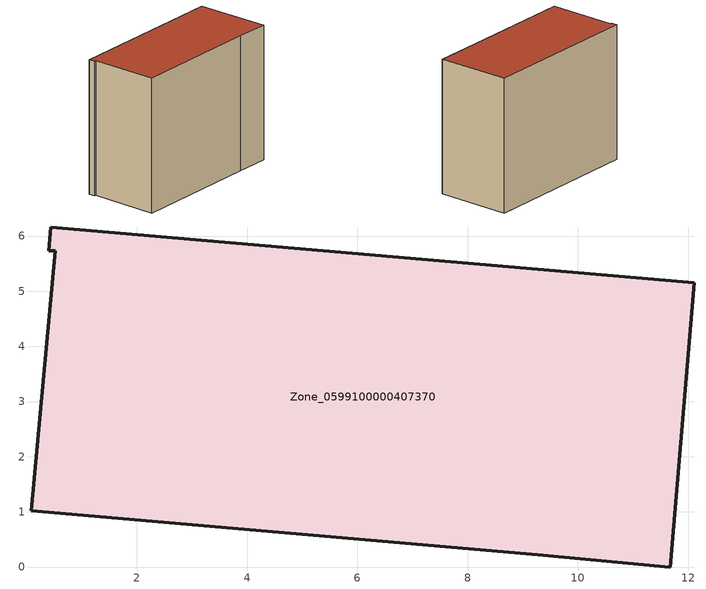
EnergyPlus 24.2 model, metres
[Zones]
Zone_0599100000407370
 floor ground (C_G): 0.09,1.02 0.52,5.73 0.41,5.74 0.45,6.17 12.11,5.15 11.67,0 9.27,0.22 z0
 wall outside (C_F): 9.27,0.22 11.67,0 12.11,5.15 0.45,6.17 0.41,5.74 0.52,5.73 0.09,1.02 9.27,0.22 z0:9.53
 roof outside (C_R): 0.52,5.73 0.09,1.02 9.27,0.22 11.67,0 12.11,5.15 0.45,6.17 0.41,5.74 z9.53
[BUILDING]
Pand.0599100000407370: North Axis=0; Terrain=City; Loads Convergence Tolerance Value=0.04; Temperature Convergence Tolerance Value=0.4; Solar Distribution=FullExterior; Maximum Number of Warmup Days=25; Minimum Number of Warmup Days=1
[Site:Location]
Rotterdam.The.Hague.AP_ZH_NLD Design_Conditions: Latitude=51.96; Longitude=4.45; Time Zone=1; Elevation=-4.5
[SITE:GROUNDTEMPERATURE:BUILDINGSURFACE]
18, 18, 18, 18, 18, 18, 18, 18, 18, 18, 18, 18
[MATERIAL] Thermal Absorptance=0.9; Solar Absorptance=0.7; Visible Absorptance=0.7
Name | Roughness | Thickness | Conductivity | Density | Specific Heat
G.TI.1992-2005 | MediumSmooth | 0.15 | 0.06 | 540 | 1210
F.TI.1992-2005 | Rough | 0.3 | 0.12 | 1920 | 840
R.TI.1992-2005 | MediumRough | 0.2 | 0.08 | 1500 | 1000
[CONSTRUCTION]
C_G: G.TI.1992-2005
C_F: F.TI.1992-2005
C_R: R.TI.1992-2005
[ZONE]
Zone_0599100000407370: Type=1; Multiplier=1; Ceiling Height=Autocalculate; Volume=Autocalculate; Floor Area=autocalculate; Part of Total Floor Area=Yes
[ZONEINFILTRATION:DESIGNFLOWRATE]
Infil_Zone_0599100000407370: Zone or ZoneList or Space or SpaceList=Zone_0599100000407370; Schedule=AlwaysOn; Design Flow Rate Calculation Method=Flow/Area; Flow Rate per Floor Area=0.0015; Constant Term Coefficient=1; Temperature Term Coefficient=0; Velocity Term Coefficient=0; Velocity Squared Term Coefficient=0
[HVACTEMPLATE:ZONE:IDEALLOADSAIRSYSTEM]
Zone_0599100000407370: Maximum Heating Supply Air Temperature=50; Minimum Cooling Supply Air Temperature=13; Maximum Heating Supply Air Humidity Ratio=0.0156; Minimum Cooling Supply Air Humidity Ratio=0.0077; Heating Limit=NoLimit; Cooling Limit=NoLimit; Dehumidification Control Type=ConstantSensibleHeatRatio; Cooling Sensible Heat Ratio=0.7; Dehumidification Setpoint=60; Humidification Control Type=None; Humidification Setpoint=30; Outdoor Air Method=None; Outdoor Air Flow Rate per Person=0.00944; Outdoor Air Flow Rate per Zone Floor Area=0; Outdoor Air Flow Rate per Zone=0; Demand Controlled Ventilation Type=None; Outdoor Air Economizer Type=NoEconomizer; Heat Recovery Type=None; Sensible Heat Recovery Effectiveness=0.7; Latent Heat Recovery Effectiveness=0.65
[ZONECONTROL:THERMOSTAT]
ThermostatControl_Zone_0599100000407370: Zone or ZoneList=Zone_0599100000407370; Control Type Schedule=DualSetpointControlType; Control 1=Thermostat_Zone_0599100000407370; Temperature Difference Between Cutout And Setpoint=0
[THERMOSTATSETPOINT:DUALSETPOINT]
Thermostat_Zone_0599100000407370: Heating Setpoint Temperature Schedule=HeatingSetpoint_Zone_0599100000407370; Cooling Setpoint Temperature Schedule=CoolingSetpoint_Zone_0599100000407370
[SCHEDULE:COMPACT]
HeatingSetpoint_Zone_0599100000407370: Through: 12/31, For: AllDays, Until: 24:00, 21
CoolingSetpoint_Zone_0599100000407370: Through: 12/31, For: AllDays, Until: 24:00, 24
DualSetpointControlType: Through: 12/31, For: AllDays, Until: 24:00, 4
AlwaysOn: Through: 12/31, For: AllDays, Until: 24:00, 1
